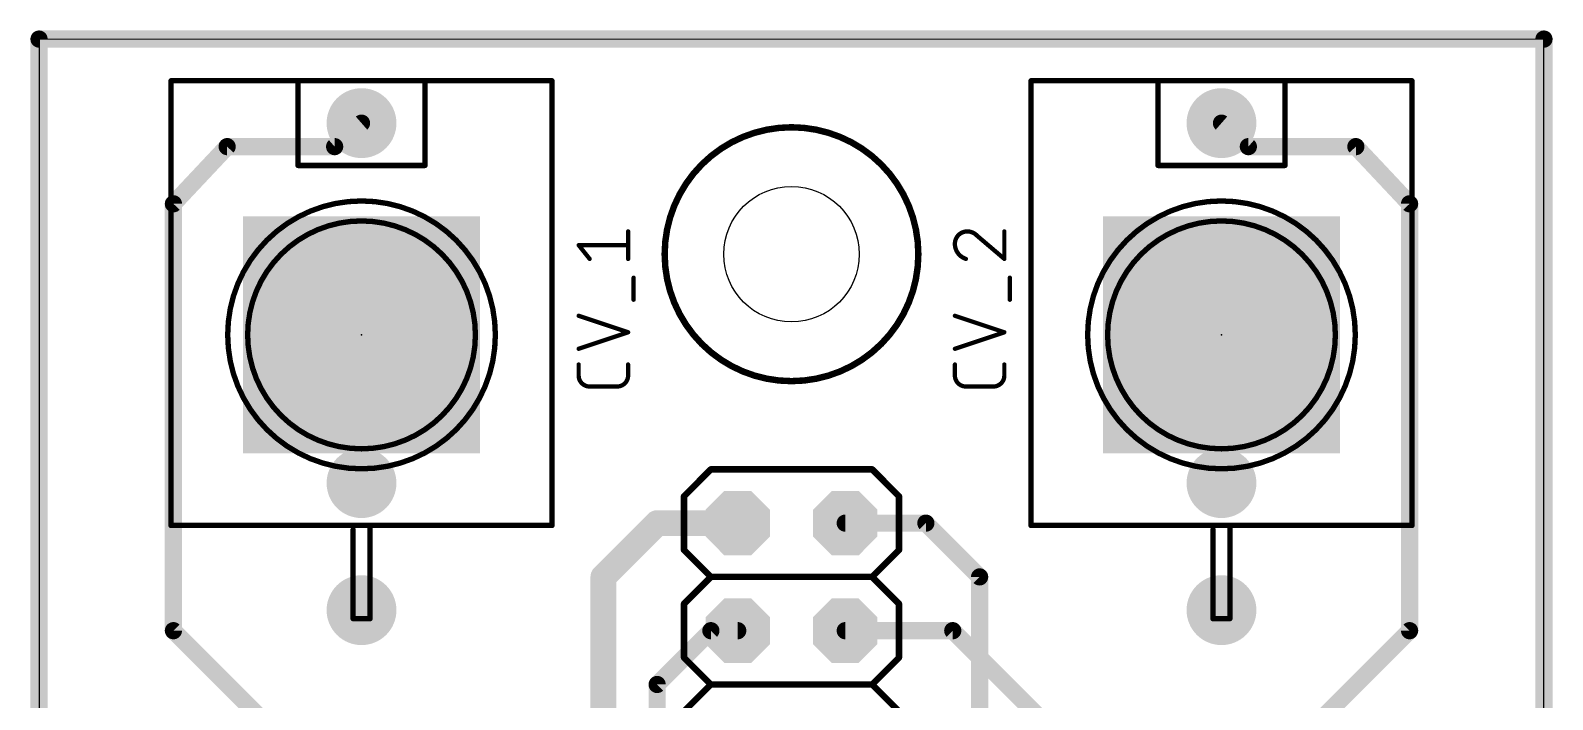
# Model space of a CAD drawing. Extents: x -0.2 to 35.8, y -0.2 to 99.3.
# Drawn here: x -0.2 to 35.76, y 83.46 to 99.26 of the extents above; entities that cross this region are included whole.
import ezdxf

# ---------------------------------------------------------------- set-up
doc = ezdxf.new("R2010")
doc.units = 0
for name, color, linetype in [('1', 12, 'CONTINUOUS'), ('16', 132, 'CONTINUOUS'), ('17', 110, 'CONTINUOUS'), ('20', 31, 'CONTINUOUS'), ('21', 253, 'CONTINUOUS'), ('23', 53, 'CONTINUOUS'), ('25', 253, 'CONTINUOUS'), ('41', 12, 'CONTINUOUS'), ('51', 253, 'CONTINUOUS')]:
    doc.layers.add(name, color=color, linetype=linetype)

# ---------------------------------------------------------------- blocks, each defined once
blk = doc.blocks.new('RECT')
blk.add_solid([(-0.5, -0.5), (0.5, -0.5), (-0.5, 0.5), (0.5, 0.5)])
blk = doc.blocks.new('ROUNDP')
at = {"const_width": 0.5}
blk.add_lwpolyline([(0, -0.25, 1), (0, 0.25, 1), (0, -0.25)], format="xyb", dxfattribs=at)
blk = doc.blocks.new('OCTAGONP')
at = {"const_width": 0.5}
blk.add_lwpolyline([(-0.25, -0.1036), (-0.25, 0.1036), (-0.1036, 0.25), (0.1036, 0.25), (0.25, 0.1036), (0.25, -0.1036), (0.1036, -0.25), (-0.1036, -0.25), (-0.25, -0.1036), (-0.25, 0.1036)], dxfattribs=at)

msp = doc.modelspace()

# ---------------------------------------------------------------- linework, layer by layer
at = {"layer": '1'}
for points, const_width in [([(0, 99.06), (0, 0)], 0.4064), ([(35.56, 99.06), (0, 99.06)], 0.4064), ([(35.56, 0), (35.56, 99.06)], 0.4064), ([(7.62, 97.075), (6.985, 96.52)], 0.4064), ([(27.94, 97.075), (28.575, 96.52)], 0.4064), ([(4.445, 96.52), (3.175, 95.17)], 0.4064), ([(6.985, 96.52), (4.445, 96.52)], 0.4064), ([(28.575, 96.52), (31.115, 96.52)], 0.4064), ([(31.115, 96.52), (32.385, 95.17)], 0.4064), ([(3.175, 95.17), (3.175, 85.09)], 0.4064), ([(32.385, 95.17), (32.385, 85.09)], 0.4064), ([(14.605, 87.63), (13.335, 86.36)], 0.6096), ([(16.51, 87.63), (14.605, 87.63)], 0.6096), ([(19.05, 87.63), (20.955, 87.63)], 0.4064), ([(20.955, 87.63), (22.225, 86.36)], 0.4064), ([(13.335, 86.36), (13.335, 76.835)], 0.6096), ([(22.225, 86.36), (22.225, 76.2)], 0.4064), ([(3.175, 85.09), (7.62, 80.645)], 0.4064), ([(15.875, 85.09), (14.605, 83.82)], 0.4064), ([(16.51, 85.09), (15.875, 85.09)], 0.4064), ([(32.385, 85.09), (27.94, 80.645)], 0.4064), ([(14.605, 83.82), (14.605, 77.47)], 0.4064)]:
    msp.add_lwpolyline(points, dxfattribs=dict(at, const_width=const_width))
for points, const_width in [([(0.1016, 99.06, 1), (-0.1016, 99.06)], 0.2032), ([(0, 99.1616, 1), (0, 98.9584)], 0.2032), ([(35.6616, 99.06, 1), (35.4584, 99.06)], 0.2032), ([(35.56, 98.9584, 1), (35.56, 99.1616)], 0.2032), ([(7.6869, 96.9985, 1), (7.5531, 97.1515)], 0.2032), ([(28.0069, 97.1515, 1), (27.8731, 96.9985)], 0.2032), ([(4.445, 96.6216, 1), (4.445, 96.4184)], 0.2032), ([(4.519, 96.4504, 1), (4.371, 96.5896)], 0.2032), ([(6.9181, 96.5965, 1), (7.0519, 96.4435)], 0.2032), ([(6.985, 96.4184, 1), (6.985, 96.6216)], 0.2032), ([(28.575, 96.6216, 1), (28.575, 96.4184)], 0.2032), ([(28.5081, 96.4435, 1), (28.6419, 96.5965)], 0.2032), ([(31.189, 96.5896, 1), (31.041, 96.4504)], 0.2032), ([(31.115, 96.4184, 1), (31.115, 96.6216)], 0.2032), ([(3.2766, 95.17, 1), (3.0734, 95.17)], 0.2032), ([(3.101, 95.2396, 1), (3.249, 95.1004)], 0.2032), ([(32.4866, 95.17, 1), (32.2834, 95.17)], 0.2032), ([(32.311, 95.1004, 1), (32.459, 95.2396)], 0.2032), ([(14.605, 87.7824, 1), (14.605, 87.4776)], 0.3048), ([(14.7128, 87.5222, 1), (14.4972, 87.7378)], 0.3048), ([(16.51, 87.4776, 1), (16.51, 87.7824)], 0.3048), ([(19.05, 87.7316, 1), (19.05, 87.5284)], 0.2032), ([(21.0268, 87.7018, 1), (20.8832, 87.5582)], 0.2032), ([(20.955, 87.5284, 1), (20.955, 87.7316)], 0.2032), ([(13.2272, 86.4678, 1), (13.4428, 86.2522)], 0.3048), ([(13.4874, 86.36, 1), (13.1826, 86.36)], 0.3048), ([(22.3266, 86.36, 1), (22.1234, 86.36)], 0.2032), ([(22.1532, 86.2882, 1), (22.2968, 86.4318)], 0.2032), ([(3.2468, 85.1618, 1), (3.1032, 85.0182)], 0.2032), ([(15.875, 85.1916, 1), (15.875, 84.9884)], 0.2032), ([(15.9468, 85.0182, 1), (15.8032, 85.1618)], 0.2032), ([(16.51, 84.9884, 1), (16.51, 85.1916)], 0.2032), ([(32.4568, 85.0182, 1), (32.3132, 85.1618)], 0.2032), ([(3.0734, 85.09, 1), (3.2766, 85.09)], 0.2032), ([(32.2834, 85.09, 1), (32.4866, 85.09)], 0.2032), ([(14.7066, 83.82, 1), (14.5034, 83.82)], 0.2032), ([(14.5332, 83.8918, 1), (14.6768, 83.7482)], 0.2032)]:
    msp.add_lwpolyline(points, format="xyb", dxfattribs=dict(at, const_width=const_width))
at = {"layer": '16', "const_width": 0.4064}
for points in [[(0, 99.06), (0, 0)], [(35.56, 99.06), (0, 99.06)], [(35.56, 0), (35.56, 99.06)], [(19.05, 85.09), (21.59, 85.09)], [(21.59, 85.09), (26.035, 80.645)]]:
    msp.add_lwpolyline(points, dxfattribs=at)
at = {"layer": '16', "const_width": 0.2032}
for points in [[(0.1016, 99.06, 1), (-0.1016, 99.06)], [(0, 99.1616, 1), (0, 98.9584)], [(35.6616, 99.06, 1), (35.4584, 99.06)], [(35.56, 98.9584, 1), (35.56, 99.1616)], [(19.05, 85.1916, 1), (19.05, 84.9884)], [(21.6618, 85.1618, 1), (21.5182, 85.0182)], [(21.59, 84.9884, 1), (21.59, 85.1916)]]:
    msp.add_lwpolyline(points, format="xyb", dxfattribs=at)
at = {"layer": '20'}
for p, q in [((35.56, 99.06), (0, 99.05)), ((0, 99.05), (0, 0)), ((35.56, 0), (35.56, 99.06))]:
    msp.add_line(p, q, dxfattribs=at)
msp.add_circle((17.78, 93.98), 1.6002, dxfattribs=at)
at = {"layer": '21'}
for points, const_width in [([(3.1518, 98.075, 1), (3.0882, 98.075)], 0.0635), ([(3.12, 98.1068, 1), (3.12, 98.0433)], 0.0635), ([(6.12, 98.1068, 1), (6.12, 98.0433)], 0.0635), ([(6.1517, 98.075, 1), (6.0883, 98.075)], 0.0635), ([(6.12, 98.0433, 1), (6.12, 98.1068)], 0.0635), ([(9.12, 98.1068, 1), (9.12, 98.0433)], 0.0635), ([(9.1518, 98.075, 1), (9.0883, 98.075)], 0.0635), ([(9.12, 98.0433, 1), (9.12, 98.1068)], 0.0635), ([(12.1518, 98.075, 1), (12.0883, 98.075)], 0.0635), ([(12.12, 98.0433, 1), (12.12, 98.1068)], 0.0635), ([(23.44, 98.1068, 1), (23.44, 98.0433)], 0.0635), ([(23.4718, 98.075, 1), (23.4083, 98.075)], 0.0635), ([(26.44, 98.1068, 1), (26.44, 98.0433)], 0.0635), ([(26.4718, 98.075, 1), (26.4083, 98.075)], 0.0635), ([(26.44, 98.0433, 1), (26.44, 98.1068)], 0.0635), ([(29.44, 98.1068, 1), (29.44, 98.0433)], 0.0635), ([(29.4718, 98.075, 1), (29.4083, 98.075)], 0.0635), ([(29.44, 98.0433, 1), (29.44, 98.1068)], 0.0635), ([(32.4718, 98.075, 1), (32.4083, 98.075)], 0.0635), ([(32.44, 98.0433, 1), (32.44, 98.1068)], 0.0635), ([(6.12, 96.1068, 1), (6.12, 96.0433)], 0.0635), ([(6.0883, 96.075, 1), (6.1517, 96.075)], 0.0635), ([(9.0883, 96.075, 1), (9.1518, 96.075)], 0.0635), ([(9.12, 96.0433, 1), (9.12, 96.1068)], 0.0635), ([(26.44, 96.1068, 1), (26.44, 96.0433)], 0.0635), ([(26.4083, 96.075, 1), (26.4718, 96.075)], 0.0635), ([(29.4083, 96.075, 1), (29.4718, 96.075)], 0.0635), ([(29.44, 96.0433, 1), (29.44, 96.1068)], 0.0635), ([(7.62, 88.9127, 1), (7.62, 95.2373, 1), (7.62, 88.9127)], 0.127), ([(27.94, 88.9127, 1), (27.94, 95.2373, 1), (27.94, 88.9127)], 0.127), ([(7.62, 89.3843, 1), (7.62, 94.7657, 1), (7.62, 89.3843)], 0.127), ([(27.94, 89.3843, 1), (27.94, 94.7657, 1), (27.94, 89.3843)], 0.127), ([(12.7508, 94.219, 1), (12.7508, 94.1682)], 0.0508), ([(12.7706, 94.2094, 1), (12.731, 94.1777)], 0.0508), ([(13.9446, 94.5181, 1), (13.8938, 94.5181)], 0.0508), ([(13.9192, 94.1682, 1), (13.9192, 94.219)], 0.0508), ([(21.9329, 94.5181, 0.4142), (21.6408, 94.226)], 0.1016), ([(21.6408, 94.226, 0.3252), (21.9004, 93.869)], 0.1016), ([(21.6662, 94.226, 1), (21.6154, 94.226)], 0.0508), ([(21.6154, 94.226, 1), (21.6662, 94.226)], 0.0508), ([(22.1601, 94.4208, 0.2053), (21.9329, 94.5181)], 0.1016), ([(21.9329, 94.5435, 1), (21.9329, 94.4927)], 0.0508), ([(21.9329, 94.4927, 1), (21.9329, 94.5435)], 0.0508), ([(22.1765, 94.4401, 1), (22.1436, 94.4014)], 0.0508), ([(22.1417, 94.4032, 1), (22.1785, 94.4383)], 0.0508), ([(22.8346, 94.5181, 1), (22.7838, 94.5181)], 0.0508), ([(12.9906, 93.8532, 1), (13.0303, 93.8849)], 0.0508), ([(13.8938, 93.869, 1), (13.9446, 93.869)], 0.0508), ([(21.8926, 93.8449, 1), (21.9083, 93.8932)], 0.0508), ([(22.7838, 93.869, 1), (22.8346, 93.869)], 0.0508), ([(22.7927, 93.8497, 1), (22.8257, 93.8884)], 0.0508), ([(14.0744, 93.4245, 1), (14.0236, 93.4245)], 0.0508), ([(22.9644, 93.4245, 1), (22.9136, 93.4245)], 0.0508), ([(14.0236, 92.9052, 1), (14.0744, 92.9052)], 0.0508), ([(22.9136, 92.9052, 1), (22.9644, 92.9052)], 0.0508), ([(12.7588, 92.5497, 1), (12.7428, 92.5015)], 0.0508), ([(21.6488, 92.5497, 1), (21.6328, 92.5015)], 0.0508), ([(13.9272, 92.1121, 1), (13.9112, 92.1603)], 0.0508), ([(13.9112, 92.1121, 1), (13.9272, 92.1603)], 0.0508), ([(22.8172, 92.1121, 1), (22.8012, 92.1603)], 0.0508), ([(22.8012, 92.1121, 1), (22.8172, 92.1603)], 0.0508), ([(12.7428, 91.7708, 1), (12.7588, 91.7226)], 0.0508), ([(21.6328, 91.7708, 1), (21.6488, 91.7226)], 0.0508), ([(12.7762, 91.3751, 1), (12.7254, 91.3751)], 0.0508), ([(13.9446, 91.3751, 1), (13.8938, 91.3751)], 0.0508), ([(21.6662, 91.3751, 1), (21.6154, 91.3751)], 0.0508), ([(22.8346, 91.3751, 1), (22.7838, 91.3751)], 0.0508), ([(12.7508, 91.1154, 0.4142), (13.0104, 90.8558)], 0.1016), ([(12.7762, 91.1154, 1), (12.7254, 91.1154)], 0.0508), ([(12.7254, 91.1154, 1), (12.7762, 91.1154)], 0.0508), ([(13.6596, 90.8558, 0.4142), (13.9192, 91.1154)], 0.1016), ([(13.9446, 91.1154, 1), (13.8938, 91.1154)], 0.0508), ([(13.8938, 91.1154, 1), (13.9446, 91.1154)], 0.0508), ([(21.6408, 91.1154, 0.4142), (21.9004, 90.8558)], 0.1016), ([(21.6662, 91.1154, 1), (21.6154, 91.1154)], 0.0508), ([(21.6154, 91.1154, 1), (21.6662, 91.1154)], 0.0508), ([(22.5496, 90.8558, 0.4142), (22.8092, 91.1154)], 0.1016), ([(22.8346, 91.1154, 1), (22.7838, 91.1154)], 0.0508), ([(22.7838, 91.1154, 1), (22.8346, 91.1154)], 0.0508), ([(13.0104, 90.8812, 1), (13.0104, 90.8304)], 0.0508), ([(13.0104, 90.8304, 1), (13.0104, 90.8812)], 0.0508), ([(13.6596, 90.8812, 1), (13.6596, 90.8304)], 0.0508), ([(13.6596, 90.8304, 1), (13.6596, 90.8812)], 0.0508), ([(21.9004, 90.8812, 1), (21.9004, 90.8304)], 0.0508), ([(21.9004, 90.8304, 1), (21.9004, 90.8812)], 0.0508), ([(22.5496, 90.8812, 1), (22.5496, 90.8304)], 0.0508), ([(22.5496, 90.8304, 1), (22.5496, 90.8812)], 0.0508), ([(15.875, 88.9381, 1), (15.875, 88.8619)], 0.0762), ([(15.9019, 88.8731, 1), (15.8481, 88.9269)], 0.0762), ([(19.7119, 88.9269, 1), (19.6581, 88.8731)], 0.0762), ([(19.685, 88.8619, 1), (19.685, 88.9381)], 0.0762), ([(15.2781, 88.265, 1), (15.2019, 88.265)], 0.0762), ([(15.2131, 88.2919, 1), (15.2669, 88.2381)], 0.0762), ([(20.3581, 88.265, 1), (20.2819, 88.265)], 0.0762), ([(20.2931, 88.2381, 1), (20.3469, 88.2919)], 0.0762), ([(3.0882, 87.575, 1), (3.1518, 87.575)], 0.0635), ([(3.12, 87.6068, 1), (3.12, 87.5433)], 0.0635), ([(7.4517, 87.475, 1), (7.3883, 87.475)], 0.0635), ([(7.82, 87.6068, 1), (7.82, 87.5433)], 0.0635), ([(7.8518, 87.575, 1), (7.7883, 87.575)], 0.0635), ([(7.82, 87.5433, 1), (7.82, 87.6068)], 0.0635), ([(12.0883, 87.575, 1), (12.1518, 87.575)], 0.0635), ([(12.12, 87.5433, 1), (12.12, 87.6068)], 0.0635), ([(23.44, 87.6068, 1), (23.44, 87.5433)], 0.0635), ([(23.4083, 87.575, 1), (23.4718, 87.575)], 0.0635), ([(27.7718, 87.475, 1), (27.7083, 87.475)], 0.0635), ([(28.14, 87.6068, 1), (28.14, 87.5433)], 0.0635), ([(28.1717, 87.575, 1), (28.1083, 87.575)], 0.0635), ([(28.14, 87.5433, 1), (28.14, 87.6068)], 0.0635), ([(32.4083, 87.575, 1), (32.4718, 87.575)], 0.0635), ([(32.44, 87.5433, 1), (32.44, 87.6068)], 0.0635), ([(15.2669, 87.0219, 1), (15.2131, 86.9681)], 0.0762), ([(20.3469, 86.9681, 1), (20.2931, 87.0219)], 0.0762), ([(15.2019, 86.995, 1), (15.2781, 86.995)], 0.0762), ([(20.2819, 86.995, 1), (20.3581, 86.995)], 0.0762), ([(15.875, 86.3981, 1), (15.875, 86.3219)], 0.0762), ([(15.9019, 86.3331, 1), (15.8481, 86.3869)], 0.0762), ([(15.8481, 86.3331, 1), (15.9019, 86.3869)], 0.0762), ([(19.7119, 86.3869, 1), (19.6581, 86.3331)], 0.0762), ([(19.6581, 86.3869, 1), (19.7119, 86.3331)], 0.0762), ([(19.685, 86.3219, 1), (19.685, 86.3981)], 0.0762), ([(15.2781, 85.725, 1), (15.2019, 85.725)], 0.0762), ([(15.2131, 85.7519, 1), (15.2669, 85.6981)], 0.0762), ([(20.3581, 85.725, 1), (20.2819, 85.725)], 0.0762), ([(20.2931, 85.6981, 1), (20.3469, 85.7519)], 0.0762), ([(7.42, 85.4068, 1), (7.42, 85.3432)], 0.0635), ([(7.3883, 85.375, 1), (7.4517, 85.375)], 0.0635), ([(7.7883, 85.375, 1), (7.8518, 85.375)], 0.0635), ([(7.82, 85.3432, 1), (7.82, 85.4068)], 0.0635), ([(27.74, 85.4068, 1), (27.74, 85.3432)], 0.0635), ([(27.7083, 85.375, 1), (27.7718, 85.375)], 0.0635), ([(28.1083, 85.375, 1), (28.1717, 85.375)], 0.0635), ([(28.14, 85.3432, 1), (28.14, 85.4068)], 0.0635), ([(15.2669, 84.4819, 1), (15.2131, 84.4281)], 0.0762), ([(20.3469, 84.4281, 1), (20.2931, 84.4819)], 0.0762), ([(15.2019, 84.455, 1), (15.2781, 84.455)], 0.0762), ([(20.2819, 84.455, 1), (20.3581, 84.455)], 0.0762), ([(15.875, 83.8581, 1), (15.875, 83.7819)], 0.0762), ([(15.9019, 83.7931, 1), (15.8481, 83.8469)], 0.0762), ([(15.8481, 83.7931, 1), (15.9019, 83.8469)], 0.0762), ([(19.7119, 83.8469, 1), (19.6581, 83.7931)], 0.0762), ([(19.6581, 83.8469, 1), (19.7119, 83.7931)], 0.0762), ([(19.685, 83.7819, 1), (19.685, 83.8581)], 0.0762)]:
    msp.add_lwpolyline(points, format="xyb", dxfattribs=dict(at, const_width=const_width))
for points, const_width in [([(3.12, 98.075), (6.12, 98.075)], 0.127), ([(3.12, 98.075), (3.12, 87.575)], 0.127), ([(6.12, 98.075), (9.12, 98.075)], 0.127), ([(6.12, 98.075), (6.12, 96.075)], 0.127), ([(9.12, 98.075), (12.12, 98.075)], 0.127), ([(9.12, 96.075), (9.12, 98.075)], 0.127), ([(12.12, 87.575), (12.12, 98.075)], 0.127), ([(23.44, 98.075), (26.44, 98.075)], 0.127), ([(23.44, 98.075), (23.44, 87.575)], 0.127), ([(26.44, 98.075), (29.44, 98.075)], 0.127), ([(26.44, 98.075), (26.44, 96.075)], 0.127), ([(29.44, 98.075), (32.44, 98.075)], 0.127), ([(29.44, 96.075), (29.44, 98.075)], 0.127), ([(32.44, 87.575), (32.44, 98.075)], 0.127), ([(6.12, 96.075), (9.12, 96.075)], 0.127), ([(26.44, 96.075), (29.44, 96.075)], 0.127), ([(13.0104, 93.869), (12.7508, 94.1936)], 0.1016), ([(12.7508, 94.1936), (13.9192, 94.1936)], 0.1016), ([(13.9192, 93.869), (13.9192, 94.5181)], 0.1016), ([(22.1601, 94.4208), (22.8092, 93.869)], 0.1016), ([(22.8092, 93.869), (22.8092, 94.5181)], 0.1016), ([(14.049, 92.9052), (14.049, 93.4245)], 0.1016), ([(22.939, 92.9052), (22.939, 93.4245)], 0.1016), ([(13.9192, 92.1362), (12.7508, 92.5256)], 0.1016), ([(22.8092, 92.1362), (21.6408, 92.5256)], 0.1016), ([(12.7508, 91.7467), (13.9192, 92.1362)], 0.1016), ([(21.6408, 91.7467), (22.8092, 92.1362)], 0.1016), ([(12.7508, 91.1154), (12.7508, 91.3751)], 0.1016), ([(13.9192, 91.3751), (13.9192, 91.1154)], 0.1016), ([(21.6408, 91.1154), (21.6408, 91.3751)], 0.1016), ([(22.8092, 91.3751), (22.8092, 91.1154)], 0.1016), ([(13.6596, 90.8558), (13.0104, 90.8558)], 0.1016), ([(22.5496, 90.8558), (21.9004, 90.8558)], 0.1016), ([(15.875, 88.9), (15.24, 88.265)], 0.1524), ([(15.875, 88.9), (19.685, 88.9)], 0.1524), ([(19.685, 88.9), (20.32, 88.265)], 0.1524), ([(15.24, 88.265), (15.24, 86.995)], 0.1524), ([(20.32, 88.265), (20.32, 86.995)], 0.1524), ([(3.12, 87.575), (7.82, 87.575)], 0.127), ([(7.42, 87.475), (7.42, 85.375)], 0.127), ([(7.82, 87.575), (12.12, 87.575)], 0.127), ([(7.82, 85.375), (7.82, 87.575)], 0.127), ([(23.44, 87.575), (28.14, 87.575)], 0.127), ([(27.74, 87.475), (27.74, 85.375)], 0.127), ([(28.14, 87.575), (32.44, 87.575)], 0.127), ([(28.14, 85.375), (28.14, 87.575)], 0.127), ([(15.24, 86.995), (15.875, 86.36)], 0.1524), ([(20.32, 86.995), (19.685, 86.36)], 0.1524), ([(15.875, 86.36), (15.24, 85.725)], 0.1524), ([(19.685, 86.36), (15.875, 86.36)], 0.1524), ([(19.685, 86.36), (20.32, 85.725)], 0.1524), ([(15.24, 85.725), (15.24, 84.455)], 0.1524), ([(20.32, 85.725), (20.32, 84.455)], 0.1524), ([(7.42, 85.375), (7.82, 85.375)], 0.127), ([(27.74, 85.375), (28.14, 85.375)], 0.127), ([(15.24, 84.455), (15.875, 83.82)], 0.1524), ([(20.32, 84.455), (19.685, 83.82)], 0.1524), ([(15.875, 83.82), (15.24, 83.185)], 0.1524), ([(19.685, 83.82), (15.875, 83.82)], 0.1524), ([(19.685, 83.82), (20.32, 83.185)], 0.1524)]:
    msp.add_lwpolyline(points, dxfattribs=dict(at, const_width=const_width))
at = {"layer": '23'}
for p in [(7.62, 92.075), (27.94, 92.075), (17.78, 83.82)]:
    msp.add_point(p, dxfattribs=at)
at = {"layer": '25', "const_width": 0.1524}
msp.add_lwpolyline([(17.78, 90.9828, 1), (17.78, 96.9772, 1), (17.78, 90.9828)], format="xyb", dxfattribs=at)

# ---------------------------------------------------------------- block references
at = {"layer": '17', "xscale": 1.65, "yscale": 1.65}
for p in [(7.62, 97.075), (7.62, 97.075), (27.94, 97.075), (27.94, 97.075), (7.62, 88.575), (7.62, 88.575), (27.94, 88.575), (27.94, 88.575), (7.62, 85.575), (7.62, 85.575), (27.94, 85.575), (27.94, 85.575)]:
    msp.add_blockref('ROUNDP', p, dxfattribs=at)
at = {"layer": '17', "xscale": 1.524, "yscale": 1.524, "rotation": 270}
for p in [(16.51, 87.63), (16.51, 87.63), (19.05, 87.63), (19.05, 87.63), (16.51, 85.09), (16.51, 85.09), (19.05, 85.09), (19.05, 85.09)]:
    msp.add_blockref('OCTAGONP', p, dxfattribs=at)
at = {"layer": '41', "xscale": 5.6, "yscale": 5.6}
for p in [(7.62, 92.075), (27.94, 92.075)]:
    msp.add_blockref('RECT', p, dxfattribs=at)
at = {"layer": '51', "xscale": 0.508, "yscale": 0.508, "rotation": 270}
for p in [(16.51, 87.63), (19.05, 87.63), (16.51, 85.09), (19.05, 85.09)]:
    msp.add_blockref('RECT', p, dxfattribs=at)

doc.saveas('drawing.dxf')
